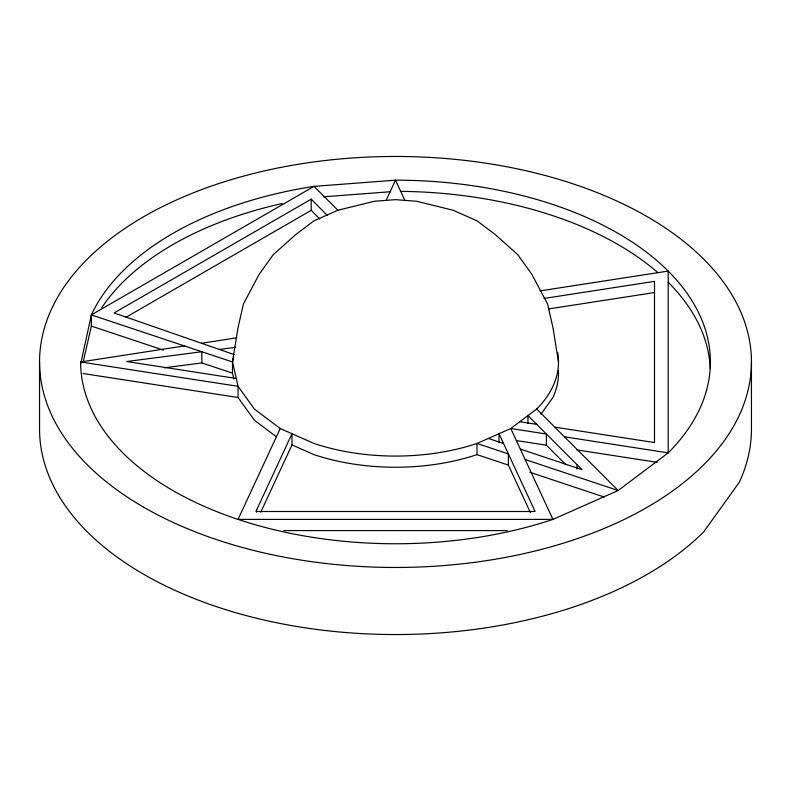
<?xml version="1.0" encoding="UTF-8"?>
<svg xmlns="http://www.w3.org/2000/svg" width="791" height="791" viewBox="0 0 791 791"><rect width="100%" height="100%" fill="white"/><g stroke="black" fill="none" stroke-linecap="round" stroke-linejoin="round"><path stroke-width="1.19" d="M233.849 379.047L232.505 373.144L232.505 361.962L238.061 327.523L243.42 303.991L259.151 274.329L273.251 254.672L295.686 234.591L314.007 220.808L337.876 210.238L374.41 201.26L395.5 199.658L416.59 201.26L453.124 210.238L476.993 220.808L495.314 234.591L517.749 254.672L531.849 274.329L547.58 303.991L552.939 327.523L558.495 361.962M80.623 364.196L91.351 314.917A314.877 181.792 0 0 1 314.007 186.369L395.5 180.17A314.877 181.792 0 0 1 668.197 452.857L618.157 490.509L552.939 519.4L238.061 519.4L280.241 428.504L254.346 409.016L238.061 386.324L232.505 361.962L233.701 356.711M83.302 361.378L91.351 326.09L91.351 314.917L314.007 186.369L338.251 210.614M386.235 200.133L395.5 180.17L404.765 200.123M260.793 512.133L291.998 444.888L291.998 433.715L255.898 511.5L535.102 511.5L499.002 433.715L499.002 442.653M540.935 414.227L552.939 397.497A162.995 94.099 0 0 0 558.446 370.821M557.685 352.608A162.995 94.099 0 0 1 536.654 409.016L510.759 428.504L476.993 443.464A162.995 94.099 0 0 1 314.007 443.464L280.241 428.504M327.474 215.617L311.209 199.154L114.102 312.959L234.185 354.605M125.818 317.369L311.209 210.337L311.209 199.154M565.98 464.792L546.393 445.195L546.393 434.022L510.759 428.504L552.939 519.4A314.877 181.792 0 0 1 80.623 361.962L184.362 345.914M201.497 343.264L236.845 337.797M540.045 290.89L668.197 271.066L668.197 452.857L564.458 436.81M544.05 298.454L654.503 281.369L654.503 442.663M548.905 308.885L654.503 292.551M219.344 349.454L235.847 347.308M164.281 367.815L201.834 362.921L232.505 373.144M323.737 196.801L390.635 191.719M283.751 530.583L507.249 530.583M519.776 421.722L536.713 424.342M554.768 427.13L654.503 442.565M236.272 378.484L126.718 361.536L201.834 351.738L201.834 362.921M80.623 361.962L238.061 386.324L238.061 397.497L254.346 420.199L276.405 436.8M83.065 373.52L238.061 397.497M516.691 440.607L546.393 445.195M576.659 449.881L657.212 462.34M488.354 438.432L503.531 443.494M520.3 449.08L582.028 469.656L527.943 415.572L527.943 423.403M91.351 314.917L232.505 361.962M525.145 459.512L618.157 490.509L536.654 409.016M91.351 326.09L163.43 350.116M291.998 444.888L314.007 454.637A162.995 94.099 0 0 0 476.993 454.637L508.376 465.098L530.474 512.716M529.792 472.237L604.205 497.045M311.209 210.337L319.762 218.998M751.45 361.962L751.45 429.038A355.95 205.502 0 0 1 739.318 482.223L703.763 531.789A355.95 205.502 0 0 1 303.378 627.54A355.95 205.502 0 0 1 39.55 429.038L39.55 361.962M577.054 464.693L577.054 469.162M508.376 465.098L508.376 453.925L476.993 443.464L476.993 454.637M256.63 509.928L256.63 512.163M101.792 307.61A314.877 181.792 0 0 1 282.219 203.524M400.375 191.373A314.877 181.792 0 0 1 658.033 272.766M668.197 282.249A314.877 181.792 0 0 1 710.269 368.428M143.804 507.278A355.95 205.502 0 0 0 739.318 415.156A355.95 205.502 0 0 0 303.378 163.46A355.95 205.502 0 0 0 143.804 507.278"/></g></svg>
